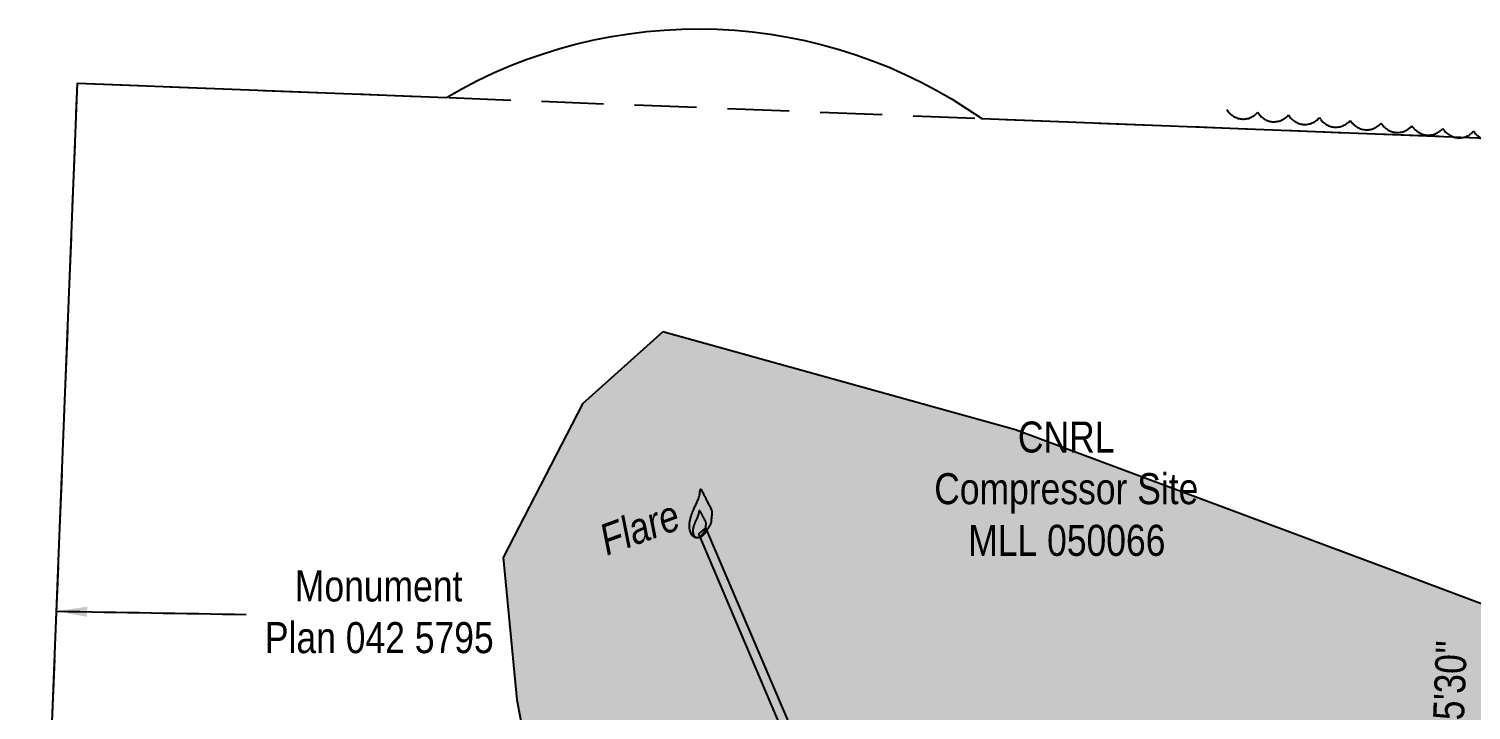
# Model space of a CAD drawing. Extents: x 334534 to 340950, y 6171582 to 6176056.
# Drawn here: x 336983 to 337448.7, y 6173766.3 to 6173986.1 of the extents above; entities that cross this region are included whole.
import ezdxf
from ezdxf.enums import TextEntityAlignment as Align

# ---------------------------------------------------------------- set-up
doc = ezdxf.new("R2010")
doc.units = 0
doc.header["$LTSCALE"] = 5
for name, pattern in [('0', [1, 1, 0]), ('foc-ACCESSROAD', [3.75, 2.5, -1.25]), ('foc-MONUMENT-BDYS', [6, 4, -2])]:
    doc.linetypes.add(name, pattern=pattern)
for name, color, linetype in [('AS-PIPE-AG', 44, 'Continuous'), ('AS-ROADS', 254, 'Continuous'), ('AS-SYMBOL', 7, 'Continuous'), ('C-WS', 13, 'foc-ACCESSROAD'), ('L-BD', 7, 'Continuous'), ('L-MON-PLAN', 7, 'foc-MONUMENT-BDYS'), ('L-MON-T', 1, 'Continuous'), ('T-BUSH', 110, '0')]:
    doc.layers.add(name, color=color, linetype=linetype)
doc.layers.add('C-WS-T', color=13, linetype='Continuous', lineweight=9)
doc.layers.add('T-TEXT', color=48, linetype='Continuous', lineweight=18)
doc.styles.add('80CG', font='ARIALN.TTF', dxfattribs={"height": 10})
doc.styles.add('80L', font='ARIALN.TTF', dxfattribs={"height": 10})
doc.styles.add('80LS', font='ARIALNI.TTF', dxfattribs={"height": 10})
doc.dimstyles.new('Compass 5 000', dxfattribs={"dimscale": 5, "dimtxt": 9, "dimasz": 2, "dimexe": 0.2, "dimexo": 0.0625, "dimgap": 0.5, "dimtad": 0, "dimtih": 1, "dimtoh": 1, "dimzin": 0, "dimdsep": 46, "dimtxsty": '80CG', "dimcen": 0.1, "dimse1": 1, "dimse2": 1, "dimclrd": 256, "dimclrt": 256, "dimaunit": 1, "dimadec": 4, "dimazin": 0, "dimtfac": 0.06, "dimtofl": 0, "dimtmove": 0, "dimatfit": 1, "dimfxl": 0.2, "dimtolj": 1, "dimtzin": 0, "dimlwd": -1, "dimarcsym": 0})

# ---------------------------------------------------------------- blocks, each defined once
blk = doc.blocks.new('FLARE')
h = blk.add_hatch(color=255)
h.dxf.hatch_style = 1
h.paths.add_polyline_path([(0.163, 2.409, 0.114147), (0.125, 2.434), (0.109, 2.439, 0.261551), (0.012, 2.423), (0, 2.413, 0.131268), (-0.031, 2.371), (-0.04, 2.346, 0.041497), (-0.045, 2.33), (-0.053, 2.292, 0.015174), (-0.054, 2.286), (-0.061, 2.237, 0.004376), (-0.061, 2.236), (-0.068, 2.178), (-0.077, 2.114), (-0.087, 2.047), (-0.101, 1.977), (-0.118, 1.906), (-0.14, 1.833), (-0.165, 1.759), (-0.193, 1.684), (-0.223, 1.609), (-0.256, 1.534), (-0.289, 1.46), (-0.324, 1.388), (-0.358, 1.317), (-0.393, 1.247, 0.000505), (-0.393, 1.247), (-0.428, 1.176, 0.002398), (-0.428, 1.175), (-0.463, 1.104, 0.004177), (-0.464, 1.102), (-0.497, 1.029, 0.005735), (-0.498, 1.027), (-0.531, 0.951, 0.006994), (-0.532, 0.948), (-0.564, 0.869, 0.00791), (-0.565, 0.866), (-0.596, 0.781, 0.008323), (-0.597, 0.778), (-0.627, 0.688, 0.008095), (-0.628, 0.684), (-0.656, 0.59, 0.008067), (-0.656, 0.587), (-0.682, 0.489, 0.008387), (-0.682, 0.486), (-0.704, 0.386, 0.009056), (-0.705, 0.383), (-0.723, 0.283, 0.010123), (-0.724, 0.279), (-0.738, 0.181, 0.011689), (-0.739, 0.176), (-0.748, 0.081, 0.013925), (-0.748, 0.075), (-0.752, -0.017, 0.016488), (-0.752, -0.023), (-0.749, -0.11, 0.017255), (-0.749, -0.117), (-0.741, -0.198, 0.01735), (-0.74, -0.205), (-0.728, -0.28, 0.017311), (-0.726, -0.287), (-0.71, -0.357, 0.01715), (-0.708, -0.364), (-0.687, -0.429, 0.016886), (-0.685, -0.435), (-0.662, -0.495, 0.016546), (-0.659, -0.501), (-0.634, -0.556, 0.016164), (-0.631, -0.562), (-0.604, -0.611, 0.016329), (-0.6, -0.617), (-0.572, -0.661, 0.018828), (-0.568, -0.667), (-0.538, -0.707, 0.022087), (-0.533, -0.714), (-0.502, -0.748, 0.025345), (-0.495, -0.755), (-0.463, -0.785, 0.028234), (-0.454, -0.792), (-0.42, -0.817, 0.030298), (-0.409, -0.823), (-0.373, -0.843, 0.031129), (-0.362, -0.848), (-0.324, -0.864, 0.030544), (-0.312, -0.867), (-0.272, -0.878, 0.028465), (-0.26, -0.88), (-0.217, -0.887, 0.025311), (-0.207, -0.888), (-0.162, -0.89, 0.02283), (-0.153, -0.89), (-0.107, -0.887, 0.021226), (-0.099, -0.887), (-0.052, -0.88, 0.020401), (-0.044, -0.879), (0.002, -0.869, 0.020299), (0.01, -0.867), (0.055, -0.853, 0.020911), (0.063, -0.85), (0.106, -0.833, 0.022277), (0.114, -0.83), (0.154, -0.809, 0.023712), (0.163, -0.804), (0.2, -0.781, 0.022408), (0.207, -0.776), (0.242, -0.749, 0.01993), (0.248, -0.744), (0.28, -0.716, 0.017146), (0.285, -0.711), (0.314, -0.68, 0.014211), (0.318, -0.676), (0.345, -0.645, 0.011221), (0.348, -0.641), (0.374, -0.609, 0.008212), (0.376, -0.606), (0.4, -0.573, 0.005172), (0.402, -0.571), (0.425, -0.538, 0.002523), (0.425, -0.537), (0.448, -0.505, 0.001671), (0.448, -0.504), (0.47, -0.472, 0.001229), (0.471, -0.472), (0.492, -0.439, 0.00075), (0.493, -0.439), (0.514, -0.406, 0.00026), (0.515, -0.406), (0.537, -0.373), (0.56, -0.339), (0.583, -0.304), (0.608, -0.267), (0.634, -0.229, 0.001311), (0.634, -0.228), (0.661, -0.188, 0.003726), (0.662, -0.187), (0.689, -0.145, 0.006065), (0.691, -0.143), (0.717, -0.101, 0.008452), (0.719, -0.098), (0.744, -0.054, 0.010991), (0.746, -0.05), (0.77, -0.005, 0.013767), (0.772, 0), (0.793, 0.046, 0.016839), (0.795, 0.053), (0.813, 0.099, 0.019104), (0.815, 0.107), (0.829, 0.154, 0.016987), (0.83, 0.161), (0.841, 0.209, 0.013636), (0.842, 0.214), (0.849, 0.263, 0.010244), (0.85, 0.267), (0.855, 0.315, 0.006846), (0.856, 0.317), (0.86, 0.365, 0.003419), (0.86, 0.367), (0.863, 0.414), (0.867, 0.46), (0.871, 0.503), (0.876, 0.545), (0.881, 0.586), (0.887, 0.628, 0.001278), (0.887, 0.629), (0.893, 0.67, 0.004735), (0.893, 0.672), (0.898, 0.712, 0.008354), (0.899, 0.715), (0.902, 0.755, 0.012059), (0.902, 0.76), (0.904, 0.8, 0.015712), (0.904, 0.806), (0.903, 0.846, 0.018457), (0.903, 0.853), (0.899, 0.893, 0.018102), (0.898, 0.9), (0.891, 0.94, 0.016533), (0.89, 0.946), (0.88, 0.987, 0.014576), (0.878, 0.992), (0.866, 1.034, 0.012435), (0.864, 1.038), (0.849, 1.081, 0.010283), (0.847, 1.085), (0.829, 1.13, 0.00824), (0.828, 1.133), (0.807, 1.18, 0.00638), (0.806, 1.182), (0.782, 1.232, 0.004735), (0.781, 1.234), (0.755, 1.286, 0.003388), (0.755, 1.287), (0.727, 1.341, 0.002345), (0.726, 1.342), (0.697, 1.398, 0.001492), (0.696, 1.399), (0.666, 1.455, 0.000746), (0.666, 1.456), (0.635, 1.513), (0.604, 1.569), (0.575, 1.625), (0.546, 1.678), (0.52, 1.729), (0.495, 1.779), (0.471, 1.827), (0.448, 1.875), (0.425, 1.923), (0.401, 1.973), (0.377, 2.023), (0.353, 2.076, 0.000332), (0.353, 2.076), (0.327, 2.132, 0.001849), (0.326, 2.132), (0.3, 2.188, 0.0038), (0.299, 2.189), (0.273, 2.242, 0.006473), (0.272, 2.244), (0.246, 2.293, 0.010865), (0.244, 2.297), (0.22, 2.338, 0.019524), (0.215, 2.345), (0.193, 2.377, 0.041077), (0.183, 2.389)])
at = {"color": 48, "flags": 128}
for points in [[(0.109, -0.72), (0.069, -0.74), (0.026, -0.758), (-0.019, -0.771), (-0.065, -0.781), (-0.112, -0.788), (-0.158, -0.79), (-0.203, -0.788), (-0.246, -0.782), (-0.287, -0.771), (-0.325, -0.755), (-0.361, -0.735), (-0.395, -0.711), (-0.428, -0.681), (-0.458, -0.647), (-0.488, -0.608), (-0.516, -0.563), (-0.543, -0.514), (-0.569, -0.459), (-0.592, -0.399), (-0.612, -0.334), (-0.629, -0.264), (-0.642, -0.188), (-0.649, -0.107), (-0.652, -0.021), (-0.648, 0.071), (-0.639, 0.167), (-0.625, 0.265), (-0.607, 0.365), (-0.585, 0.464), (-0.56, 0.562), (-0.532, 0.656), (-0.502, 0.747), (-0.472, 0.831), (-0.439, 0.911), (-0.406, 0.987), (-0.373, 1.06), (-0.338, 1.132), (-0.304, 1.202), (-0.269, 1.273), (-0.233, 1.345), (-0.198, 1.418), (-0.164, 1.494), (-0.131, 1.57), (-0.1, 1.648), (-0.071, 1.725), (-0.045, 1.803), (-0.022, 1.88), (-0.003, 1.955), (0.011, 2.029), (0.022, 2.1), (0.031, 2.165), (0.038, 2.223), (0.045, 2.272), (0.053, 2.31), (0.063, 2.335), (0.075, 2.345), (0.091, 2.339), (0.111, 2.319), (0.133, 2.287), (0.158, 2.246), (0.183, 2.197), (0.21, 2.144), (0.236, 2.089), (0.262, 2.034), (0.287, 1.981), (0.311, 1.93), (0.334, 1.88), (0.358, 1.832), (0.381, 1.783), (0.406, 1.734), (0.431, 1.684), (0.458, 1.632), (0.486, 1.578), (0.516, 1.522), (0.547, 1.465), (0.578, 1.408), (0.608, 1.351), (0.638, 1.295), (0.666, 1.241), (0.692, 1.189), (0.715, 1.139), (0.736, 1.092), (0.755, 1.048), (0.77, 1.005), (0.783, 0.963), (0.792, 0.923), (0.799, 0.883), (0.803, 0.843), (0.804, 0.804), (0.803, 0.764), (0.799, 0.724), (0.794, 0.684), (0.788, 0.642), (0.782, 0.6), (0.776, 0.557), (0.771, 0.513), (0.767, 0.468), (0.764, 0.421), (0.76, 0.374), (0.756, 0.326), (0.75, 0.278), (0.743, 0.23), (0.733, 0.182), (0.719, 0.134), (0.702, 0.087), (0.681, 0.041), (0.658, -0.004), (0.632, -0.048), (0.606, -0.091), (0.579, -0.132), (0.552, -0.172), (0.525, -0.211), (0.5, -0.248), (0.477, -0.283), (0.454, -0.317), (0.431, -0.351), (0.409, -0.383), (0.388, -0.416), (0.366, -0.448), (0.343, -0.481), (0.32, -0.514), (0.296, -0.547), (0.27, -0.579), (0.242, -0.611), (0.213, -0.641), (0.181, -0.67), (0.147, -0.696)], [(0.018, -0.749), (-0.005, -0.76), (-0.029, -0.77), (-0.054, -0.778), (-0.08, -0.783), (-0.106, -0.787), (-0.132, -0.788), (-0.157, -0.787), (-0.181, -0.783), (-0.204, -0.777), (-0.225, -0.769), (-0.246, -0.758), (-0.265, -0.744), (-0.283, -0.727), (-0.3, -0.708), (-0.317, -0.686), (-0.332, -0.661), (-0.348, -0.633), (-0.362, -0.603), (-0.375, -0.569), (-0.386, -0.533), (-0.396, -0.493), (-0.403, -0.451), (-0.407, -0.406), (-0.408, -0.357), (-0.406, -0.306), (-0.401, -0.252), (-0.394, -0.197), (-0.383, -0.142), (-0.371, -0.086), (-0.357, -0.031), (-0.341, 0.022), (-0.325, 0.072), (-0.308, 0.12), (-0.29, 0.165), (-0.271, 0.207), (-0.252, 0.248), (-0.233, 0.288), (-0.213, 0.328), (-0.194, 0.367), (-0.174, 0.407), (-0.155, 0.449), (-0.135, 0.491), (-0.117, 0.534), (-0.099, 0.577), (-0.083, 0.62), (-0.068, 0.664), (-0.056, 0.707), (-0.045, 0.749), (-0.037, 0.791), (-0.031, 0.83), (-0.026, 0.867), (-0.022, 0.899), (-0.018, 0.927), (-0.014, 0.948), (-0.008, 0.962), (-0.001, 0.968), (0.008, 0.964), (0.019, 0.953), (0.031, 0.935), (0.045, 0.912), (0.059, 0.885), (0.074, 0.855), (0.089, 0.824), (0.103, 0.793), (0.117, 0.764), (0.131, 0.735), (0.144, 0.707), (0.157, 0.68), (0.17, 0.653), (0.184, 0.625), (0.198, 0.597), (0.213, 0.568), (0.229, 0.538), (0.246, 0.507), (0.263, 0.475), (0.28, 0.443), (0.297, 0.411), (0.314, 0.38), (0.329, 0.349), (0.344, 0.32), (0.357, 0.292), (0.369, 0.266), (0.379, 0.241), (0.388, 0.217), (0.395, 0.194), (0.4, 0.171), (0.404, 0.149), (0.406, 0.126), (0.407, 0.104), (0.406, 0.082), (0.404, 0.06), (0.401, 0.037), (0.398, 0.014), (0.395, -0.009), (0.391, -0.034), (0.388, -0.058), (0.386, -0.084), (0.384, -0.11), (0.382, -0.136), (0.38, -0.163), (0.377, -0.19), (0.373, -0.217), (0.367, -0.244), (0.359, -0.271), (0.349, -0.297), (0.338, -0.323), (0.325, -0.348), (0.311, -0.373), (0.296, -0.397), (0.281, -0.42), (0.265, -0.442), (0.251, -0.464), (0.237, -0.484), (0.223, -0.504), (0.211, -0.523), (0.198, -0.542), (0.186, -0.56), (0.174, -0.579), (0.161, -0.597), (0.149, -0.615), (0.136, -0.633), (0.122, -0.652), (0.108, -0.67), (0.092, -0.688), (0.076, -0.705), (0.058, -0.721), (0.039, -0.736)]]:
    blk.add_lwpolyline(points, close=True, dxfattribs=at)

msp = doc.modelspace()

# ---------------------------------------------------------------- hatches: boundary and pattern name
at = {"layer": 'AS-PIPE-AG'}
h = msp.add_hatch(color=256, dxfattribs=at)
h.dxf.hatch_style = 1
h.paths.add_polyline_path([(337270.763, 6173650.672), (337270.503, 6173658.601), (337253.336, 6173659.221), (337253.699, 6173667.747), (337253.118, 6173667.652), (337249.958, 6173668.057), (337250.528, 6173686.792), (337250.563, 6173687.301), (337243.768, 6173687.301), (337244.242, 6173706.522), (337251.881, 6173706.557), (337251.913, 6173707.022), (337201.513, 6173825.157), (337199.278, 6173823.257), (337247.843, 6173709.032), (337243.408, 6173707.302), (337242.573, 6173685.202), (337246.628, 6173684.522), (337245.158, 6173646.282), (337257.293, 6173645.382), (337257.243, 6173630.692), (337236.848, 6173631.177), (337236.658, 6173629.727), (337257.123, 6173628.742), (337256.498, 6173612.867), (337263.663, 6173612.612), (337264.208, 6173637.812), (337315.733, 6173635.842), (337316.763, 6173600.572), (337325.918, 6173599.692), (337325.698, 6173606.137), (337322.283, 6173607.372), (337322.838, 6173644.807), (337328.138, 6173649.247), (337365.298, 6173648.047), (337367.698, 6173655.012), (337358.758, 6173653.157), (337358.573, 6173652.717), (337328.138, 6173653.337), (337328.543, 6173654.502), (337302.168, 6173655.502), (337292.533, 6173656.367), (337292.028, 6173651.597)])
at = {"layer": 'AS-ROADS'}
h = msp.add_hatch(color=256, dxfattribs=at)
h.dxf.hatch_style = 1
h.paths.add_polyline_path([(337567.658, 6173573.097), (337507.618, 6173749.962), (337484.653, 6173788.422), (337422.763, 6173811.652), (337301.568, 6173856.742), (337187.723, 6173888.337), (337161.743, 6173865.127), (337136.093, 6173815.607), (337140.593, 6173769.722), (337171.808, 6173604.887), (337207.453, 6173581.267), (337347.153, 6173544.482)])

# ---------------------------------------------------------------- linework, layer by layer
at = {"layer": 'AS-PIPE-AG', "flags": 128}
msp.add_lwpolyline([(337247.843, 6173709.032), (337199.278, 6173823.257), (337201.513, 6173825.157), (337251.913, 6173707.022)], dxfattribs=at)
at = {"layer": 'AS-ROADS', "flags": 128}
msp.add_lwpolyline([(337567.658, 6173573.097), (337507.618, 6173749.962), (337484.653, 6173788.422), (337422.763, 6173811.652), (337301.568, 6173856.742), (337187.723, 6173888.337), (337161.743, 6173865.127), (337136.093, 6173815.607), (337140.593, 6173769.722), (337171.808, 6173604.887), (337207.453, 6173581.267), (337347.153, 6173544.482)], close=True, dxfattribs=at)
at = {"layer": 'T-BUSH', "flags": 128}
msp.add_lwpolyline([(337369.812, 6173960.055, 0.5205671), (337379.773, 6173959.19, 0.5205671), (337389.733, 6173958.325, 0.5205671), (337399.694, 6173957.46, 0.5205671), (337409.655, 6173956.596, 0.5205671), (337419.615, 6173955.731, 0.5205671), (337429.576, 6173954.866, 0.5205671), (337439.537, 6173954.002, 0.5205671), (337449.497, 6173953.137, 0.5205671), (337459.458, 6173952.272, 0.5205671), (337469.419, 6173951.407, 0.5205671), (337479.379, 6173950.543, 0.5205671), (337489.34, 6173949.678, 0.5205671), (337499.301, 6173948.813, 0.5205671), (337509.261, 6173947.948, 0.5205671), (337512.493, 6173939.257, 0.5205671), (337514.841, 6173929.538, 0.5205671), (337517.189, 6173919.82, 0.5205671), (337519.538, 6173910.101, 0.5205671), (337521.886, 6173900.383, 0.5205671), (337524.235, 6173890.664, 0.5205671), (337526.583, 6173880.946, 0.5205671), (337528.931, 6173871.228, 0.5205671), (337534.691, 6173863.376, 0.5205671), (337541.612, 6173856.161, 0.5205671), (337548.87, 6173849.712, 0.5205671), (337558.866, 6173849.483, 0.5205671), (337568.861, 6173849.255, 0.5205671), (337578.857, 6173849.027, 0.5205671), (337588.852, 6173848.798, 0.5205671), (337598.848, 6173848.57, 0.5205671), (337608.843, 6173848.342, 0.5205671), (337618.839, 6173848.113, 0.5205671), (337628.798, 6173847.254, 0.5205671), (337638.753, 6173846.331, 0.5205671), (337648.709, 6173845.409, 0.5205671), (337658.664, 6173844.487, 0.5205671), (337668.62, 6173843.564, 0.5205671), (337678.575, 6173842.642, 0.5205671), (337688.531, 6173841.72, 0.5205671), (337698.486, 6173840.797, 0.5205671), (337708.472, 6173840.612, 0.5205671), (337718.469, 6173840.725, 0.5205671), (337728.467, 6173840.837, 0.5205671), (337738.464, 6173840.949, 0.5205671), (337748.462, 6173841.061, 0.5205671), (337758.459, 6173841.173, 0.5205671), (337768.457, 6173841.286, 0.5205671), (337778.454, 6173841.398, 0.5205671), (337788.452, 6173841.51, 0.5205671), (337798.449, 6173841.622, 0.5205671), (337799.774, 6173832.071, 0.5205671), (337800.739, 6173822.12, 0.5205671), (337801.704, 6173812.168, 0.5205671), (337802.669, 6173802.217, 0.5205671), (337803.633, 6173792.265, 0.5205671), (337804.598, 6173782.314, 0.5205671), (337805.462, 6173772.356, 0.5205671), (337805.821, 6173762.364, 0.5205671), (337806.18, 6173752.372, 0.5205671), (337806.539, 6173742.381, 0.5205671), (337806.899, 6173732.389, 0.5205671), (337807.258, 6173722.397, 0.5205671), (337807.617, 6173712.406, 0.5205671), (337807.976, 6173702.414, 0.5205671), (337808.335, 6173692.422, 0.5205671), (337808.694, 6173682.431, 0.5205671), (337808.072, 6173672.457, 0.5205671), (337807.338, 6173662.486, 0.5205671), (337806.604, 6173652.515, 0.5205671), (337805.87, 6173642.544, 0.5205671), (337805.136, 6173632.573, 0.5205671), (337804.402, 6173622.602, 0.5205671), (337803.669, 6173612.63, 0.5205671), (337802.935, 6173602.659, 0.5205671), (337802.201, 6173592.688, 0.5205671), (337801.467, 6173582.717, 0.5205671), (337800.733, 6173572.746, 0.5205671), (337796.643, 6173565.027, 0.5205671), (337787.693, 6173560.57, 0.5205671), (337778.121, 6173557.844, 0.5205671), (337768.382, 6173555.583, 0.5205671), (337758.643, 6173553.323, 0.5205671), (337748.904, 6173551.062, 0.5205671), (337739.164, 6173548.802, 0.5205671), (337729.425, 6173546.541, 0.5205671), (337719.686, 6173544.281, 0.5205671), (337709.947, 6173542.02, 0.5205671), (337700.207, 6173539.76, 0.5205671), (337690.468, 6173537.499, 0.5205671), (337680.657, 6173535.595, 0.5205671), (337670.801, 6173533.915, 0.5205671), (337660.945, 6173532.235, 0.5205671), (337651.089, 6173530.555, 0.5205671), (337641.233, 6173528.875, 0.5205671), (337631.377, 6173527.195, 0.5205671), (337621.521, 6173525.515, 0.5205671), (337611.665, 6173523.835, 0.5205671), (337601.809, 6173522.155, 0.5205671), (337604.911, 6173512.732, 0.5205671), (337608.41, 6173503.561, 0.5205671), (337617.841, 6173500.241, 0.5205671), (337627.617, 6173498.553, 0.5205671), (337637.584, 6173497.771, 0.5205671), (337647.552, 6173496.989, 0.5205671), (337657.519, 6173496.207, 0.5205671), (337667.487, 6173495.425, 0.5205671), (337677.454, 6173494.643, 0.5205671), (337687.422, 6173493.861, 0.5205671), (337697.389, 6173493.078, 0.5205671), (337707.357, 6173492.296, 0.5205671), (337717.34, 6173491.789, 0.5205671), (337727.331, 6173491.408, 0.5205671), (337737.322, 6173491.027, 0.5205671), (337747.313, 6173490.645, 0.5205671), (337757.304, 6173490.264, 0.5205671), (337767.295, 6173489.882, 0.5205671), (337777.285, 6173489.501, 0.5205671), (337787.276, 6173489.119, 0.5205671), (337797.267, 6173488.738, 0.5205671), (337807.258, 6173488.356, 0.5205671), (337817.249, 6173487.975, 0.5205671), (337827.24, 6173487.593, 0.5205671), (337837.231, 6173487.212, 0.5205671), (337847.221, 6173486.831, 0.5205671), (337857.212, 6173486.449, 0.5205671), (337867.203, 6173486.068, 0.5205671), (337877.194, 6173485.686, 0.5205671), (337887.185, 6173485.305, 0.5205671), (337897.176, 6173484.923, 0.5205671), (337907.167, 6173484.542, 0.5205671), (337917.157, 6173484.16, 0.5205671), (337927.148, 6173483.779, 0.5205671), (337937.139, 6173483.398, 0.5205671), (337947.13, 6173483.016, 0.5205671), (337957.121, 6173482.635, 0.5205671), (337967.112, 6173482.253, 0.5205671), (337977.103, 6173481.872, 0.5205671), (337987.093, 6173481.49, 0.5205671), (337997.084, 6173481.109, 0.5205671), (338007.075, 6173480.727, 0.5205671), (338016.67, 6173483.146, 0.5205671), (338026.163, 6173486.284, 0.5205671), (338035.656, 6173489.422, 0.5205671), (338045.149, 6173492.56, 0.5205671), (338054.642, 6173495.698, 0.5205671), (338055.354, 6173504.537, 0.5205671), (338054.357, 6173514.485, 0.5205671), (338053.36, 6173524.433, 0.5205671), (338052.363, 6173534.382, 0.5205671), (338051.365, 6173544.33, 0.5205671), (338050.368, 6173554.278, 0.5205671), (338049.371, 6173564.227, 0.5205671), (338048.374, 6173574.175, 0.5205671), (338046.737, 6173584.015, 0.5205671), (338044.412, 6173593.739, 0.5205671), (338042.088, 6173603.464, 0.5205671), (338039.764, 6173613.188, 0.5205671), (338037.83, 6173621.279, 0.5205671)], format="xyb", dxfattribs=at)

# ---------------------------------------------------------------- block references
at = {"layer": 'AS-SYMBOL', "xscale": 5, "yscale": 5, "zscale": 5}
msp.add_blockref('FLARE', (337199.523, 6173825.877), dxfattribs=at)

# ---------------------------------------------------------------- texts
at = {"layer": 'C-WS-T', "insert": (337269.426, 6173859.446), "char_height": 9.9981, "attachment_point": 1, "style": '80L'}
msp.add_mtext_dynamic_manual_height_columns('\\pi32.91302;CNRL\\P\\pi5.88541;Compressor Site\\P\\pi16.86559;MLL 050066', width=96.01812, gutter_width=45, heights=[0], dxfattribs=at)
at = {"layer": 'L-BD', "style": '80L'}
msp.add_text("2°15'30''", height=9.9981, rotation=87.7412, dxfattribs=at).set_placement((337441.489, 6173766.809), align=Align.MIDDLE)
at = {"layer": 'L-MON-T', "insert": (337058.748, 6173811.405), "char_height": 9.99804, "attachment_point": 1, "style": '80L', "bg_fill": 3, "box_fill_scale": 1, "bg_fill_color": 256, "bg_fill_transparency": 0}
msp.add_mtext_dynamic_manual_height_columns('\\pi10.11626;Monument\\P\\pi0.4524;Plan 042 5795', width=73.42812, gutter_width=50, heights=[0], dxfattribs=at)
at = {"layer": 'T-TEXT', "insert": (337164.257, 6173824.826), "char_height": 9.99618, "attachment_point": 1, "rotation": 20, "style": '80LS'}
msp.add_mtext_dynamic_manual_height_columns('\\pi2.05005;Flare', width=29.34966, gutter_width=50, heights=[0], dxfattribs=at)

# ---------------------------------------------------------------- leaders
at = {"layer": 'L-MON-T', "path_type": 1}
msp.add_leader([(336991.802, 6173798.253), (337053.175, 6173797.211)], dimstyle='Compass 5 000', override={"dimgap": 0.5, "dimtad": 0}, dxfattribs=at)

# ---------------------------------------------------------------- next in the draw order: linework, layer by layer
at = {"layer": 'C-WS', "linetype": 'ByBlock', "flags": 128}
msp.add_lwpolyline([(336986.879, 6173670.143), (336994.732, 6173868.845), (336998.675, 6173968.604), (337117.836, 6173963.993), (337122.809, 6173966.802), (337127.88, 6173969.431), (337133.04, 6173971.878), (337138.284, 6173974.138), (337143.604, 6173976.212), (337148.997, 6173978.092), (337154.452, 6173979.78), (337159.964, 6173981.268), (337165.527, 6173982.563), (337171.132, 6173983.657), (337176.773, 6173984.55), (337182.441, 6173985.246), (337188.13, 6173985.731), (337193.834, 6173986.019), (337199.546, 6173986.101), (337205.255, 6173985.979), (337210.956, 6173985.652), (337216.643, 6173985.125), (337222.306, 6173984.393), (337227.939, 6173983.458), (337233.536, 6173982.326), (337239.09, 6173980.992), (337244.591, 6173979.461), (337250.035, 6173977.736), (337255.414, 6173975.818), (337260.721, 6173973.709), (337265.949, 6173971.413), (337271.091, 6173968.929), (337276.143, 6173966.266), (337281.095, 6173963.423), (337281.095, 6173963.423), (337290.68, 6173957.214), (337547.576, 6173947.179)], dxfattribs=at)
at = {"layer": 'L-MON-PLAN'}
msp.add_lwpolyline([(336998.675, 6173968.604), (337547.576, 6173947.179), (337531.89, 6173547.799), (336982.978, 6173569.466), (336985.8, 6173642.773), (336994.732, 6173868.845), (336998.675, 6173968.604)], dxfattribs=at)

doc.saveas('drawing.dxf')
